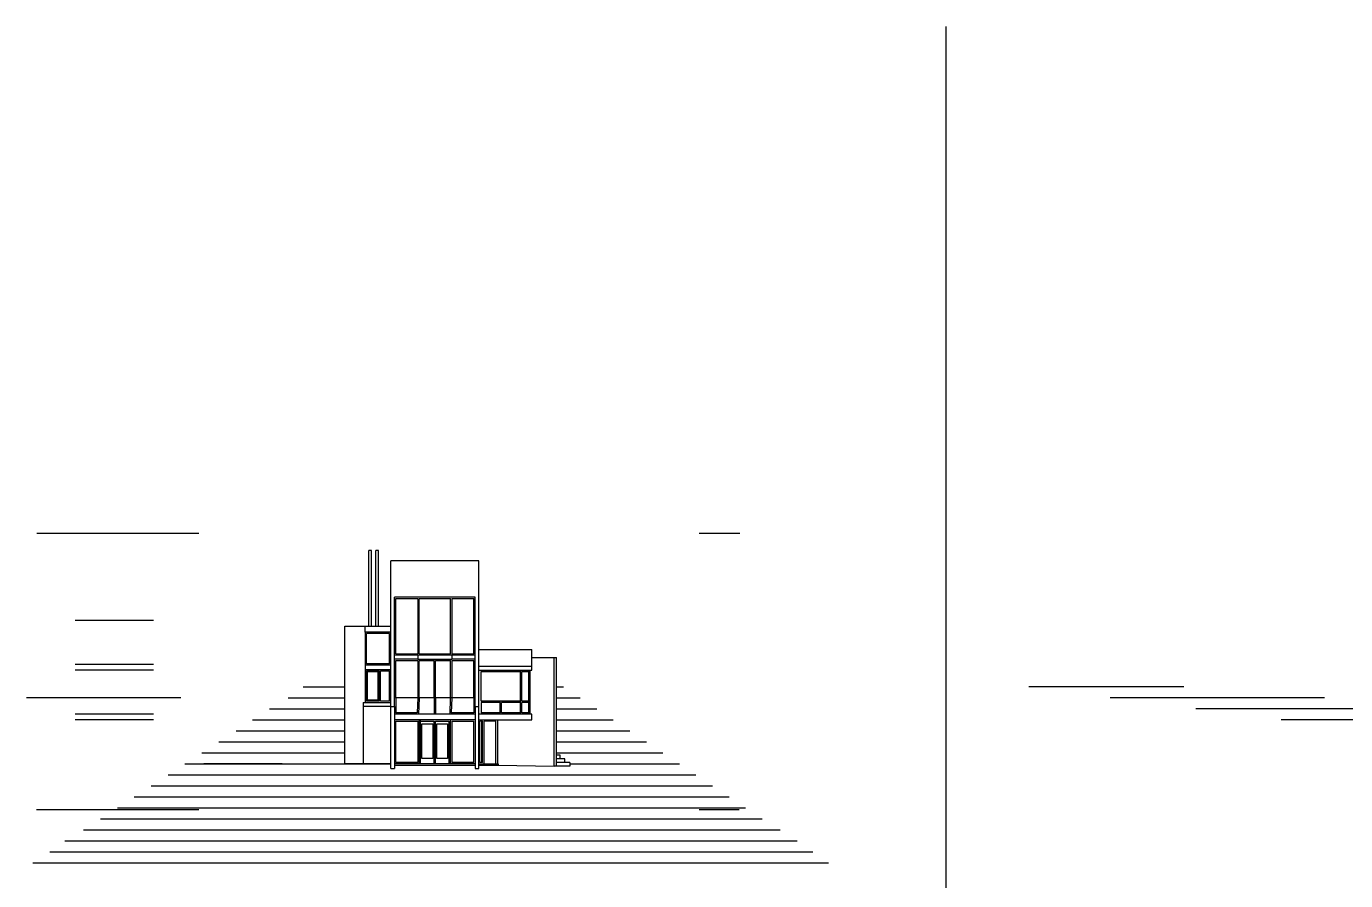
# Model space of a CAD drawing. Header units: inches. Extents: x -16498 to 1840, y 602 to 7454.
# Drawn here: x -16498 to -13620, y 3431 to 5293 of the extents above; entities that cross this region are included whole.
import ezdxf

# ---------------------------------------------------------------- set-up
doc = ezdxf.new("R2010")
doc.units = ezdxf.units.IN
doc.header["$LTSCALE"] = 0.5
doc.header["$MEASUREMENT"] = 0
for name, color, linetype in [('A-Elev-North', 7, 'Continuous'), ('A-Elev-South', 7, 'Continuous'), ('A-glazing', 252, 'Continuous'), ('A-walls', 7, 'Continuous')]:
    doc.layers.add(name, color=color, linetype=linetype)

msp = doc.modelspace()

# ---------------------------------------------------------------- linework, layer by layer
at = {"layer": 'A-Elev-North'}
for p, q in [((-16475, 4188.6), (-16121.5, 4188.6)), ((-15030, 4188.6), (-14941.6, 4188.6)), ((-16476.2, 3585.4), (-16121.5, 3585.4)), ((-15030, 3585.4), (-14942.7, 3585.4))]:
    msp.add_line(p, q, dxfattribs=at)
at = {"layer": 'A-Elev-North', "color": 252}
for p, q in [((-15644, 4045.5, 42232.8), (-15644, 3925.5, -163648.8)), ((-15570, 4045.5, 43538.7), (-15570, 3925.5, -283464.3)), ((-15703, 3972.3, 113224.7), (-15759, 3972.3, 113224.7)), ((-15706, 3969.3, 113224.7), (-15756, 3969.3, 113224.7)), ((-15706, 3903.3, -46325.1), (-15756, 3903.3, -46325.1)), ((-15756, 3888.3, -20578.3), (-15728.5, 3888.3, -20578.3)), ((-15754, 3886.3, -20578.3), (-15730.5, 3886.3, -20578.3)), ((-15725.5, 3888.3, -20578.3), (-15706, 3888.3, -20578.3)), ((-15644, 3910.5, -27602.9), (-15644, 3829.3, -166926.2)), ((-15570, 3910.5, -68477.1), (-15570, 3829.3, -289765.1)), ((-15506, 3822.3, -25306.8), (-15506, 3886.3, -25669.8)), ((-15419, 3822.3, -24855.9), (-15419, 3886.3, -25218.8)), ((-15416.9, 3822.3, -24843.8), (-15416.9, 3886.3, -25206.8)), ((-15401, 3822.3, -24765.6), (-15401, 3886.3, -25128.6)), ((-15399.9, 3822.3, -24896.1), (-15399.9, 3886.3, -25259)), ((-15398.8, 3793.3, -9898.1), (-15398.8, 3889.3, -10442.6)), ((-15763, 3819.3, -20590.3), (-15703, 3819.3, -20590.3)), ((-15728.5, 3822.3, -20590.3), (-15756, 3822.3, -20590.3)), ((-15730.5, 3824.3, -20590.3), (-15754, 3824.3, -20590.3)), ((-15706, 3822.3, -20590.3), (-15725.5, 3822.3, -20590.3)), ((-15506, 3819.3, -10295.1), (-15506, 3796.3, -10295.1)), ((-15463.5, 3796.3, -24949), (-15463.5, 3819.3, -25079.5)), ((-15461.4, 3796.3, -24937), (-15461.4, 3819.3, -25067.4)), ((-15419, 3796.3, -24708.4), (-15419, 3819.3, -24838.9)), ((-15416.9, 3796.3, -24696.4), (-15416.9, 3819.3, -24826.8)), ((-15401, 3796.3, -10164.7), (-15401, 3819.3, -10295.1)), ((-15399.9, 3796.3, -10295.1), (-15399.9, 3819.3, -10425.6)), ((-15644, 3778.3, -25740.8), (-15644, 3688.3, -186392.4)), ((-15611.5, 3772.3, -36451.1), (-15611.5, 3697.3, -170327.1)), ((-15579, 3772.3, -47052.5), (-15579, 3697.3, -180928.5)), ((-15576, 3778.3, -51478.7), (-15576, 3685.3, -217485.4)), ((-15570, 3778.3, -66615.1), (-15570, 3688.3, -306587.3))]:
    msp.add_line(p, q, dxfattribs=at)
at = {"layer": 'A-Elev-North', "color": 253}
for p, q in [((-15803, 3985.3, -15442.7), (-15703, 3985.3, -25737.8)), ((-15759, 3972.3, 113224.7), (-15759, 3819.3, -19021.2)), ((-15763, 3819.3, 43213.5), (-15763, 3685.9, -72041.5)), ((-15395.6, 3793.3, -30885.4), (-15462.2, 3793.3, -30885.4)), ((-15502.9, 3688.3, -5425.8), (-15508.7, 3688.3, -5425.8))]:
    msp.add_line(p, q, dxfattribs=at)
at = {"layer": 'A-Elev-North', "color": 254}
for p, q in [((-15644, 3922.5, -7013.4), (-15644, 3913.5, -22454.1)), ((-15570, 3922.5, -1862), (-15644, 3922.5, -1862)), ((-15570, 3922.5, -35774.7), (-15570, 3913.5, -60299.2)), ((-15644, 3913.5, -1862), (-15570, 3913.5, -1862))]:
    msp.add_line(p, q, dxfattribs=at)
at = {"layer": 'A-Elev-North', "color": 7}
for p, q in [((-15511, 3934.3, -20590.3), (-15395.6, 3934.3, -20590.3)), ((-15395.6, 3917.3, -41180.5), (-15395.6, 3934.3, -41180.5)), ((-15395.6, 3917.3, -10960.5), (-15341.3, 3917.3, 25737.8)), ((-15703, 3810.3, -20590.3), (-15695, 3810.3, -20590.3)), ((-15695, 3810.3, -20590.3), (-15695, 3675.3, -20590.3)), ((-15519, 3810.3, -20590.3), (-15511, 3810.3, -20590.3)), ((-15519, 3810.3, -20590.3), (-15519, 3675.3, -20590.3)), ((-15468.5, 3682.2, -30909.3), (-15346.9, 3680.3, -10295.1))]:
    msp.add_line(p, q, dxfattribs=at)
at = {"layer": 'A-Elev-North', "color": 251}
for p, q in [((-15420.1, 3822.3, -24618.2), (-15420.1, 3886.3, -24618.2)), ((-15402, 3822.3, -24618.2), (-15402, 3886.3, -24618.2)), ((-15401, 3822.3, -24748.6), (-15401, 3886.3, -24748.6)), ((-15464.6, 3796.3, -10295.1), (-15464.6, 3819.3, -10295.1)), ((-15420.1, 3796.3, -10295.1), (-15420.1, 3819.3, -10295.1)), ((-15402, 3796.3, -24618.2), (-15402, 3819.3, -24618.2)), ((-15401, 3796.3, -24748.6), (-15401, 3819.3, -24748.6))]:
    msp.add_line(p, q, dxfattribs=at)
at = {"layer": 'A-Elev-North', "color": 250}
for p, q in [((-15692, 3829.3, -20590.3), (-15691.8, 3796.3, -20590.3)), ((-15644.1, 3829.3), (-15645.5, 3796.3)), ((-15641.1, 3829.3), (-15642.5, 3793.3)), ((-15608.6, 3829.3), (-15608.5, 3793.3)), ((-15605.6, 3829.3), (-15605.5, 3793.3)), ((-15573.1, 3829.3, -25737.8), (-15574.5, 3793.3, -25737.8)), ((-15570.1, 3829.3, -25737.8), (-15571.5, 3796.3, -25737.8)), ((-15522.1, 3829.3, -20590.3), (-15522, 3796.3, -20590.3)), ((-15645.5, 3796.3), (-15691.8, 3796.3, -20590.3)), ((-15522, 3796.3, -20590.3), (-15571.5, 3796.3, -25737.8))]:
    msp.add_line(p, q, dxfattribs=at)
at = {"layer": 'A-Elev-South', "color": 7}
for p, q in [((-14492.1, 5293.3, -5147.6), (-14492.1, 710, -5147.6)), ((-15703, 3675.3, -20590.3), (-15703, 4128.3, -5147.6)), ((-15703, 3916.3, -25737.8), (-15703, 4124.8, -10295.1)), ((-15511, 3675.3, -20590.3), (-15511, 4128.3, -5147.6)), ((-15341.3, 3680.3, -10295.1), (-15341.3, 3917.3, 15442.7)), ((-15703, 3675.3, -20590.3), (-15695, 3675.3, -20590.3)), ((-15519, 3675.3, -20590.3), (-15511, 3675.3, -20590.3)), ((-15341.3, 3680.3, -10295.1), (-15346.9, 3680.3, -10295.1))]:
    msp.add_line(p, q, dxfattribs=at)
at = {"layer": 'A-Elev-South', "color": 253}
for p, q in [((-15750.8, 3985.3, -25737.8), (-15750.8, 4150.2)), ((-15744.8, 4150.2), (-15750.8, 4150.2)), ((-15744.8, 3985.3, -25737.8), (-15744.8, 4150.2)), ((-15735.8, 3985.3, -25737.8), (-15735.8, 4150.2)), ((-15729.8, 4150.2), (-15735.8, 4150.2)), ((-15729.8, 3985.3, -25737.8), (-15729.8, 4150.2)), ((-15695, 3810.3, -20590.3), (-15695, 4048.5, -9022.4)), ((-15519, 3810.3, -20590.3), (-15519, 4048.5, -9022.4)), ((-15803, 3685.9, -9354.9), (-15803, 3985.3, -15442.7)), ((-15644, 3922.5, -1862), (-15695, 3922.5, -22452.3)), ((-15519, 3922.5, -22452.3), (-15570, 3922.5, -1862)), ((-15346.9, 3680.3, -10295.1), (-15346.9, 3917.3, 15442.7)), ((-15703, 3900.3, -20590.3), (-15759, 3900.3, -20590.3)), ((-15759, 3891.3, -20590.3), (-15703, 3891.3, -20590.3)), ((-15644, 3913.5, -1862), (-15695, 3913.5, -22452.3)), ((-15519, 3913.5, -22452.3), (-15570, 3913.5, -1862)), ((-15519, 3829.3, -20590.3), (-15695, 3829.3, -20590.3)), ((-15519, 3793.3, -20590.3), (-15695, 3793.3, -20590.3)), ((-15519, 3781.3, -20590.3), (-15695, 3781.3, -20590.3)), ((-15644, 3781.3), (-15695, 3781.3, -20590.3)), ((-15519, 3781.3, -20590.3), (-15570, 3781.3)), ((-15409.9, 3793.3, -20590.3), (-15511, 3793.3, -20590.3)), ((-15803, 3685.9, -10295.1), (-15703, 3685.9, -20590.3)), ((-15519, 3685.3, -45411.6), (-15695, 3685.3, -45411.6)), ((-15644, 3688.3, -24821.4), (-15692, 3688.3, -45411.6)), ((-15611.5, 3697.3, -24821.4), (-15635, 3697.3, -24821.4)), ((-15579, 3697.3, -24821.4), (-15602.5, 3697.3, -24821.4)), ((-15522, 3688.3, -45411.6), (-15570, 3688.3, -24821.4))]:
    msp.add_line(p, q, dxfattribs=at)
at = {"layer": 'A-Elev-South', "color": 252}
for p, q in [((-15692, 3925.5, -22464.3), (-15692, 4045.5, -3)), ((-15641, 3925.5, -95288.4), (-15641, 4045.5, -17518)), ((-15573, 3925.5, -121026.2), (-15573, 4045.5, -43255.8)), ((-15522, 3925.5, -25099), (-15522, 4045.5, -3)), ((-15759, 3972.3, 113224.7), (-15759, 3985.3, 8138.7)), ((-15756, 3903.3, -46325.1), (-15756, 3969.3, 113224.7)), ((-15706, 3903.3, -46325.1), (-15706, 3969.3, 113224.7)), ((-15756, 3822.3, -39506.8), (-15756, 3888.3, -20578.3)), ((-15754, 3824.3, -40603.3), (-15754, 3886.3, -20578.3)), ((-15730.5, 3824.3, -40603.3), (-15730.5, 3886.3, -20578.3)), ((-15728.5, 3822.3, -39506.8), (-15728.5, 3888.3, -20578.3)), ((-15725.5, 3822.3, -250796.4), (-15725.5, 3888.3, -81511.3)), ((-15706, 3822.3, -250796.4), (-15706, 3888.3, -81511.3)), ((-15692, 3829.3, -115958), (-15692, 3910.5, -63329.5)), ((-15641, 3829.3, -95367.7), (-15641, 3910.5, -42739.3)), ((-15608.5, 3829.3, -95367.7), (-15608.5, 3910.5, -42739.3)), ((-15605.5, 3829.3, -80231.3), (-15605.5, 3910.5, -27602.9)), ((-15573, 3829.3, -121105.5), (-15573, 3910.5, -68477.1)), ((-15522, 3829.3, -115958), (-15522, 3910.5, -66545.3)), ((-15703, 3810.3, -20590.3), (-15763, 3810.3, -20590.3)), ((-15419, 3822.3, -10295.1), (-15506, 3822.3, -10295.1)), ((-15463.5, 3819.3, -10295.1), (-15506, 3819.3, -10295.1)), ((-15419, 3819.3, -10295.1), (-15461.4, 3819.3, -10295.1)), ((-15401, 3822.3, -10295.1), (-15416.9, 3822.3, -10295.1)), ((-15401, 3819.3, -10295.1), (-15416.9, 3819.3, -10295.1)), ((-15399.9, 3822.3, -10425.6), (-15415.8, 3822.3, -10425.6)), ((-15399.9, 3819.3, -10425.6), (-15415.8, 3819.3, -10425.6)), ((-16004.6, 3781.3, -15442.7), (-15803, 3781.3, -25737.8)), ((-15692, 3688.3, -138220.9), (-15692, 3778.3, -61467.5)), ((-15641, 3685.3, -120189.1), (-15641, 3781.3, -38317.8)), ((-15638, 3685.3, -215556.8), (-15638, 3781.3, -133685.5)), ((-15635, 3697.3, -300690.5), (-15635, 3772.3, -236729.6)), ((-15608.5, 3685.3, -120189.1), (-15608.5, 3778.3, -40877.2)), ((-15605.5, 3685.3, -105052.7), (-15605.5, 3778.3, -25740.8)), ((-15602.5, 3697.3, -190186.4), (-15602.5, 3772.3, -126225.5)), ((-15573, 3685.3, -145926.9), (-15573, 3781.3, -64055.7)), ((-15522, 3688.3, -138324.6), (-15522, 3778.3, -64683.3)), ((-15502.9, 3778.3, -5425.8), (-15508.7, 3778.3, -5425.8)), ((-15463.5, 3796.3, -10295.1), (-15506, 3796.3, -10295.1)), ((-15419, 3796.3, -10295.1), (-15461.4, 3796.3, -10295.1)), ((-15401, 3796.3, -10295.1), (-15416.9, 3796.3, -10295.1)), ((-15399.9, 3796.3, -10425.6), (-15415.8, 3796.3, -10425.6)), ((-15341.3, 3781.3, 10295.1), (-15217.6, 3781.3, -15442.7)), ((-12971.8, 3781.3, -5147.6), (-13760.2, 3781.3, -5147.6)), ((-16188.9, 3661.3, -15442.7), (-15037.2, 3661.3, -15442.7)), ((-16373.2, 3541.3, -10295.1), (-14853.7, 3541.3, -10295.1))]:
    msp.add_line(p, q, dxfattribs=at)
at = {"layer": 'A-Elev-South', "color": 2, "ltscale": 0.1}
for p, q in [((-16221, 3997.6, -51475.7), (-16391.6, 3997.6, -51475.7)), ((-16221, 3901.6, -51475.7), (-16391.6, 3901.6, -51475.7)), ((-16221, 3889.6, -51475.7), (-16391.6, 3889.6, -51475.7)), ((-16221, 3793.6, -51475.7), (-16391.6, 3793.6, -51475.7)), ((-16221, 3781.6, -51475.7), (-16391.6, 3781.6, -51475.7)), ((-15940.3, 3685.3, -51475.7), (-16110.9, 3685.3, -51475.7))]:
    msp.add_line(p, q, dxfattribs=at)
at = {"layer": 'A-Elev-South', "color": 126}
for p, q in [((-15927.1, 3829.3, -15442.7), (-15803, 3829.3, -25737.8)), ((-15894, 3853.3, -15442.7), (-15803, 3853.3, -25737.8)), ((-15341.3, 3853.3, 10295.1), (-15325.9, 3853.3, -15442.7)), ((-15341.3, 3829.3, 10295.1), (-15289.8, 3829.3, -15442.7)), ((-13973.2, 3853.3, -5147.6), (-14310.8, 3853.3, -5147.6)), ((-13666.3, 3829.3, -5147.6), (-14133.4, 3829.3, -5147.6)), ((-15967.7, 3805.3, -15442.7), (-15803, 3805.3, -25737.8)), ((-15341.3, 3805.3, 10295.1), (-15253.7, 3805.3, -15442.7)), ((-13299.7, 3805.3, -5147.6), (-13946.8, 3805.3, -5147.6)), ((-16040.5, 3757.3, -15442.7), (-15803, 3757.3, -25737.8)), ((-15341.3, 3757.3, 10295.1), (-15181.5, 3757.3, -15442.7)), ((-16078.3, 3733.3, -15442.7), (-15803, 3733.3, -25737.8)), ((-15341.3, 3733.3, 10295.1), (-15145.4, 3733.3, -15442.7)), ((-16152, 3685.3, -2320.6), (-15703, 3685.3, -29832)), ((-16115.1, 3709.3, -15442.7), (-15803, 3709.3, -25737.8)), ((-15341.3, 3709.3, -15442.7), (-15109.3, 3709.3, -15442.7)), ((-15312.7, 3685.3, 9364.9), (-15073.3, 3685.3, -18103.7)), ((-16225.7, 3637.3, -15442.7), (-15001.1, 3637.3, -15442.7)), ((-16262.6, 3613.3), (-14965, 3613.3)), ((-16299.5, 3589.3), (-14928.9, 3589.3)), ((-16336.3, 3565.3), (-14892.8, 3565.3)), ((-16414.2, 3517.3, -10295.1), (-14816.1, 3517.3, -10295.1)), ((-16446.9, 3493.3, -10295.1), (-14782.2, 3493.3, -10295.1)), ((-16483.8, 3469.3, -10295.1), (-14748.4, 3469.3, -10295.1))]:
    msp.add_line(p, q, dxfattribs=at)
at = {"layer": 'A-Elev-South', "color": 251}
msp.add_line((-15474.1, 3778.3, -33598.5), (-15499.5, 3778.3, -5425.8), dxfattribs=at)
at = {"layer": 'A-glazing'}
for p, q in [((-15692, 4045.5, -25740.8), (-15644, 4045.5, -25740.8)), ((-15641, 4045.5, -25740.8), (-15573, 4045.5, -25740.8)), ((-15570, 4045.5, -25740.8), (-15522, 4045.5, -25740.8)), ((-15692, 3925.5, -171340), (-15644, 3925.5, -136571.6)), ((-15641, 3925.5, -134398.6), (-15573, 3925.5, -85143.5)), ((-15570, 3925.5, -82970.5), (-15522, 3925.5, -48202.1)), ((-15692, 3910.5, -48193.1), (-15644, 3910.5, -27602.9)), ((-15641, 3910.5, -27602.9), (-15608.5, 3910.5, -27602.9)), ((-15605.5, 3910.5, -27602.9), (-15573, 3910.5, -53340.7)), ((-15570, 3910.5, -53340.7), (-15522, 3910.5, -48193.1)), ((-15511, 3889.3, -46328.1), (-15395.6, 3889.3, -46328.1)), ((-15506, 3886.3, -36033), (-15419, 3886.3, -36033)), ((-15506, 3886.3, -36033), (-15419, 3886.3, -36033)), ((-15416.9, 3886.3, -36033), (-15401, 3886.3, -36033)), ((-15416.9, 3886.3, -36033), (-15401, 3886.3, -36033)), ((-15415.8, 3886.3, -36163.4), (-15399.9, 3886.3, -36163.4)), ((-15415.8, 3886.3, -36163.4), (-15399.9, 3886.3, -36163.4)), ((-15692, 3778.3, -46331.1), (-15644, 3778.3, -25740.8)), ((-15638, 3778.3, -25740.8), (-15608.5, 3778.3, -25740.8)), ((-15635, 3772.3, -25740.8), (-15611.5, 3772.3, -25740.8)), ((-15605.5, 3778.3, -25740.8), (-15576, 3778.3, -49102.9)), ((-15602.5, 3772.3, -28116.6), (-15579, 3772.3, -46727.1)), ((-15570, 3778.3, -51478.7), (-15522, 3778.3, -46331.1))]:
    msp.add_line(p, q, dxfattribs=at)
at = {"layer": 'A-glazing', "color": 7}
for p, q in [((-15511, 3937.3, -46328.1), (-15511, 3937.3, -46328.1)), ((-15511, 3685.3, -46328.1), (-15468.5, 3685.3, -31739))]:
    msp.add_line(p, q, dxfattribs=at)
at = {"layer": 'A-glazing', "color": 252}
for p, q in [((-15395.6, 3889.3, -30885.4), (-15395.6, 3917.3, -30885.4)), ((-15469.6, 3685.3, -5425.8), (-15469.6, 3781.3, -5425.8)), ((-15395.6, 3781.3, -30885.4), (-15395.6, 3793.3, -30885.4)), ((-15333.6, 3704.3, -10295.1), (-15341.3, 3704.3, -10295.1)), ((-15333.6, 3696.3, -41180.5), (-15341.3, 3696.3, -15442.7)), ((-15323.1, 3688.3, -41180.5), (-15341.3, 3688.3, -10295.1)), ((-15333.6, 3696.3, -25737.8), (-15333.6, 3704.3, -25737.8)), ((-15323.1, 3696.3, -41180.5), (-15333.6, 3696.3, -36033)), ((-15323.1, 3688.3, -36033), (-15323.1, 3696.3, -36033)), ((-15312.7, 3688.3, -27470.3), (-15323.1, 3688.3, -41180.5)), ((-15312.7, 3688.3, -41180.5), (-15312.7, 3680.3, -41180.5)), ((-15695, 3682.3, -46328.1), (-15519, 3682.3, -46328.1)), ((-15511, 3682.3, -46328.1), (-15468.5, 3682.3, -30608.4)), ((-15312.7, 3680.3, -10295.1), (-15341.3, 3680.3, -10295.1))]:
    msp.add_line(p, q, dxfattribs=at)
at = {"layer": 'A-glazing', "color": 253}
for p, q in [((-15511, 3898.3, -36033), (-15395.6, 3898.3, -36033)), ((-15511, 3781.3, -30885.4), (-15395.6, 3781.3, -30885.4)), ((-15508.7, 3688.3, -5425.8), (-15508.7, 3778.3, -5425.8)), ((-15502.9, 3688.3, -5425.8), (-15502.9, 3778.3, -5425.8))]:
    msp.add_line(p, q, dxfattribs=at)
at = {"layer": 'A-glazing', "color": 251}
for p, q in [((-15504.4, 3688.3, -5425.8), (-15504.4, 3778.3, -5425.8)), ((-15499.5, 3685.3, -5425.8), (-15499.5, 3778.3, -5425.8)), ((-15474.1, 3685.3, -5425.8), (-15474.1, 3778.3, -5425.8))]:
    msp.add_line(p, q, dxfattribs=at)
at = {"layer": 'A-walls'}
for p, q in [((-15695, 4128.3, -15442.7), (-15703, 4128.3, -15442.7)), ((-15519, 4128.3, -15442.7), (-15695, 4128.3, -15442.7)), ((-15511, 4128.3, -15442.7), (-15519, 4128.3, -15442.7)), ((-16160.9, 3829.3, -5147.6), (-16498, 3829.3, -5147.6)), ((-15468.5, 3685.3, -5425.8), (-15468.5, 3682.3, -31163.6))]:
    msp.add_line(p, q, dxfattribs=at)
at = {"layer": 'A-walls', "color": 253}
msp.add_line((-15519, 4048.5, -20590.3), (-15695, 4048.5, -20590.3), dxfattribs=at)

doc.saveas('drawing.dxf')
